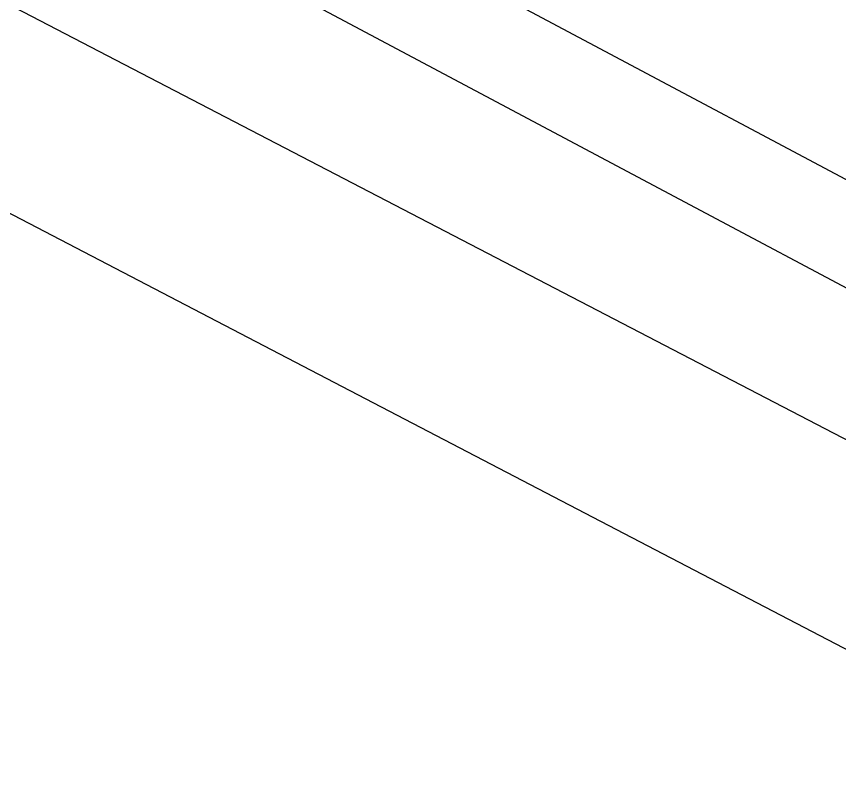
# Model space of a CAD drawing. Extents: x 404846 to 408477, y 3390929 to 3392894.
# Drawn here: x 407392.576 to 407396.881, y 3391883.116 to 3391887.117 of the extents above; entities that cross this region are included whole.
import ezdxf

# ---------------------------------------------------------------- set-up
doc = ezdxf.new("R2010")
doc.units = 0
doc.header["$LTSCALE"] = 0.5
doc.layers.add('GXYZ', color=2, linetype='CONTINUOUS')
doc.layers.add('SXSS', color=5, linetype='CONTINUOUS')
doc.linetypes.add('10422', pattern='A,0.75,[150,AAA.SHX,S=0.5,R=0,X=0,Y=0.5],1.5,[177,AAA.SHX,S=1,R=0,X=0,Y=0.4],0.75', length=3)
doc.linetypes.add('732', pattern='A,9,-0.5,[162,AAA.SHX,S=1,R=0,X=0,Y=0],-0.5', length=10)

msp = doc.modelspace()

# ---------------------------------------------------------------- linework, layer by layer
at = {"layer": 'GXYZ', "linetype": '732', "flags": 128}
for points, elevation in [([(407088.29, 3392038.438), (407111.508, 3392028.213), (407174.305, 3391999.013), (407228.185, 3391973.239), (407256.05, 3391959.222), (407283.333, 3391944.984), (407330.104, 3391920.055), (407384.307, 3391891.463), (407398.679, 3391883.986)], 21.866), ([(407087.885, 3392037.524), (407111.282, 3392027.124), (407126.09, 3392020.341), (407173.64, 3391997.604), (407227.499, 3391971.84), (407255.34, 3391957.836), (407282.606, 3391943.606), (407329.745, 3391918.436), (407383.865, 3391890.608), (407398.242, 3391883.116)], 21.792)]:
    msp.add_lwpolyline(points, dxfattribs=dict(at, elevation=elevation))
at = {"layer": 'SXSS', "color": 7, "linetype": 'Continuous', "elevation": 24.666, "flags": 128}
msp.add_lwpolyline([(407398.198, 3391885.581), (407380.062, 3391895.227)], dxfattribs=at)
at = {"layer": 'SXSS', "linetype": '10422', "elevation": 24.666, "flags": 128}
msp.add_lwpolyline([(407397.9632, 3391885.1396), (407379.8272, 3391894.7856)], dxfattribs=at)

doc.saveas('drawing.dxf')
